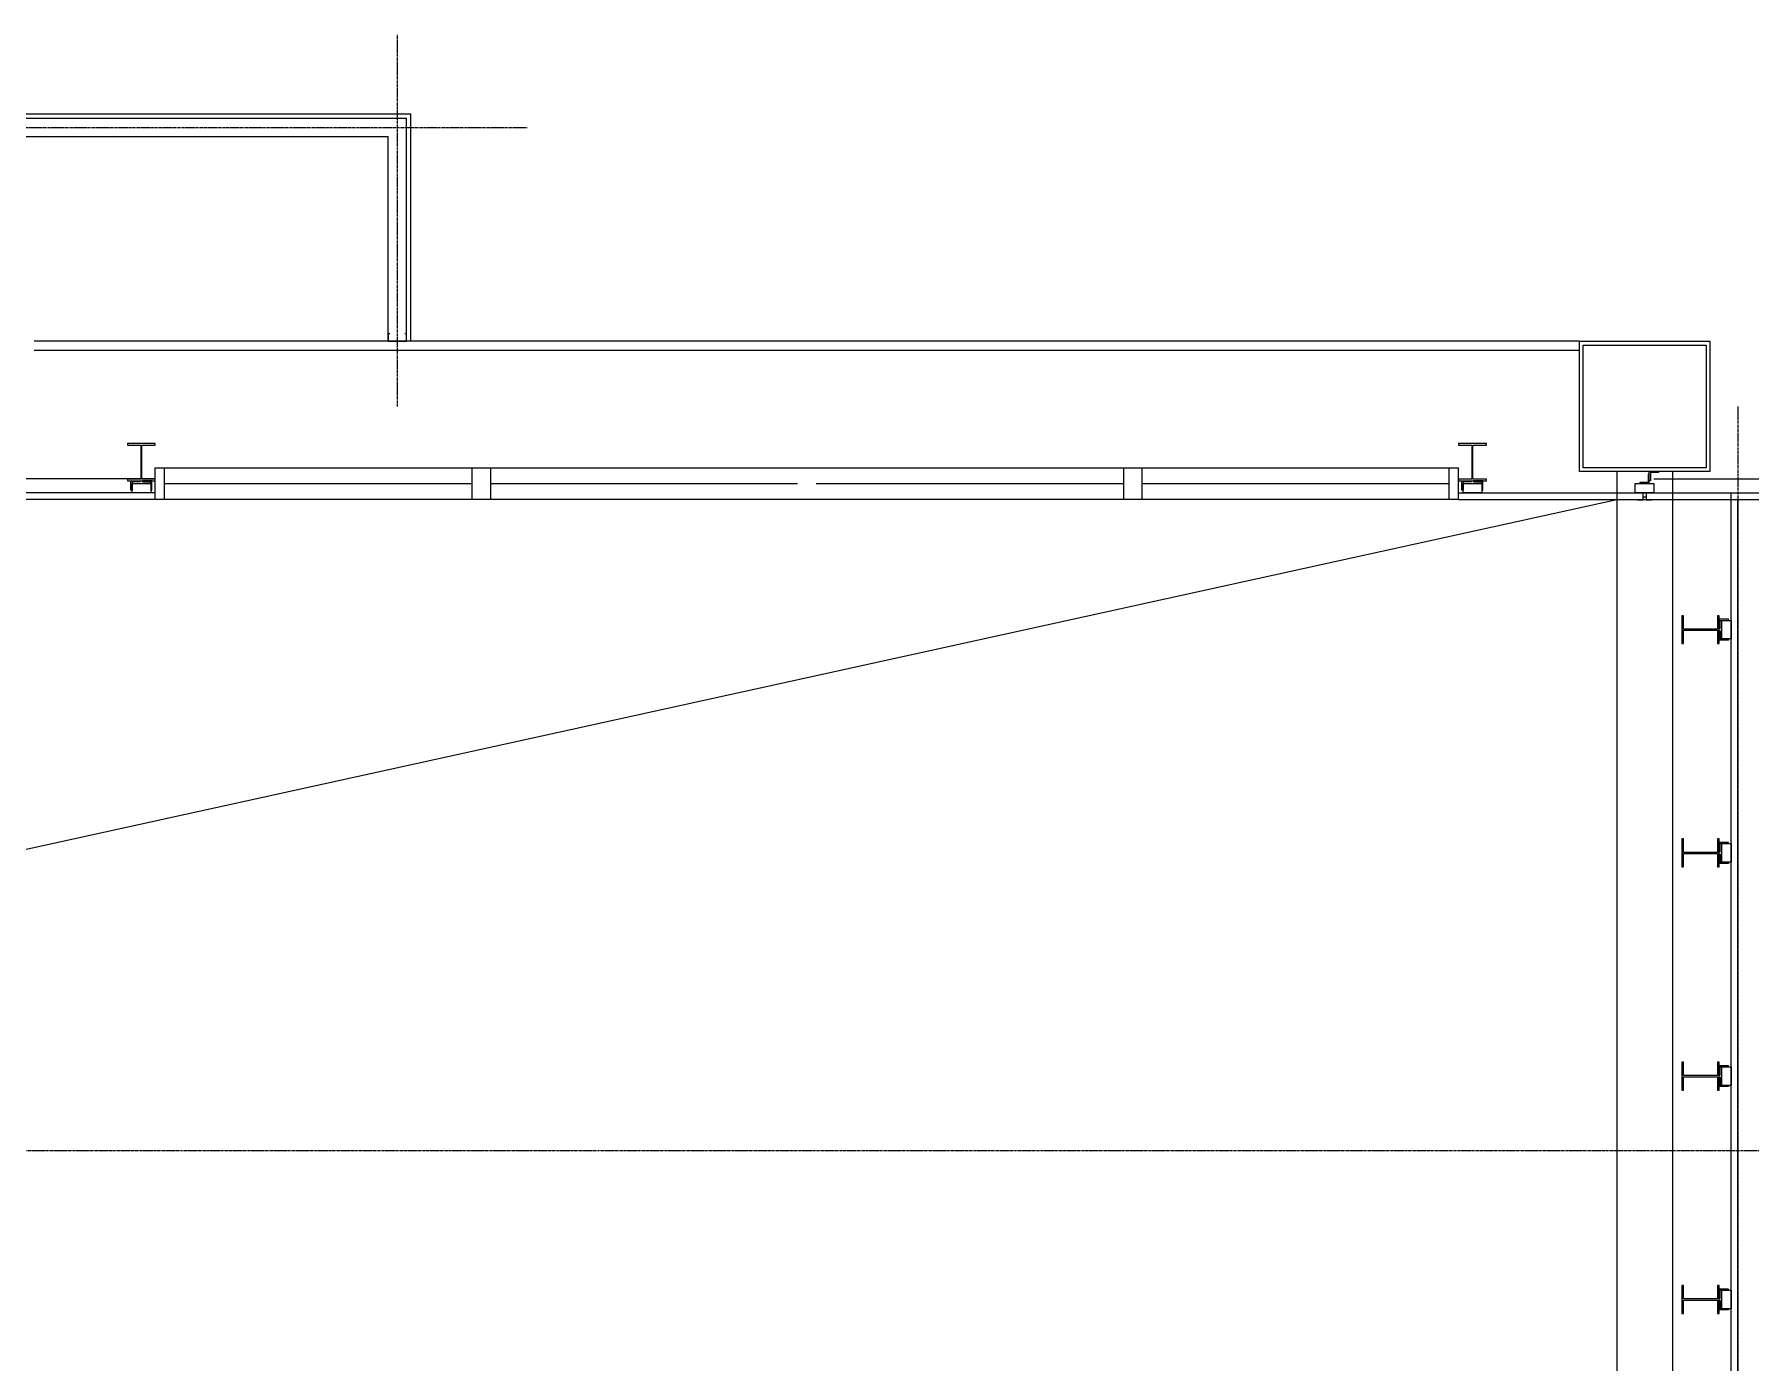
# Model space of a CAD drawing. Extents: x 225000 to 2157367, y 208400 to 840900.
# Drawn here: x 499276 to 508495, y 376063 to 383202 of the extents above; entities that cross this region are included whole.
import ezdxf

# ---------------------------------------------------------------- set-up
doc = ezdxf.new("R2010")
doc.units = 0
doc.header["$LTSCALE"] = 10
doc.linetypes.add('Data Center Layout_L20$0$CENTER', pattern=[2, 1.25, -0.25, 0.25, -0.25])
for name, color, linetype, lineweight in [('Data Center Layout_L20$0$ARC', 252, 'Continuous', 0), ('Data Center Layout_L20$0$K-SIN', 252, 'Data Center Layout_L20$0$CENTER', 9), ('Data Center Layout_L20$0$SUGATA3', 252, 'Continuous', 0)]:
    doc.layers.add(name, color=color, linetype=linetype, lineweight=lineweight)

# ---------------------------------------------------------------- blocks, each defined once
blk = doc.blocks.new('Data Center Layout_L20')
at = {"layer": 'Data Center Layout_L20$0$ARC'}
for p, q in [((498475.59, 182774.31), (501297.59, 182774.31)), ((498500.59, 182752.31), (501275.59, 182752.31)), ((501275.59, 181552.31), (501275.59, 182752.31)), ((501297.59, 181552.31), (501297.59, 182774.31)), ((499925.59, 180872.31), (506925.59, 180872.31)), ((499925.59, 180702.31), (499925.59, 180872.31)), ((499975.59, 180702.31), (499975.59, 180872.31)), ((501625.59, 180872.31), (501625.59, 180702.31)), ((501725.59, 180872.31), (501725.59, 180702.31)), ((505125.59, 180872.31), (505125.59, 180702.31)), ((505225.59, 180872.31), (505225.59, 180702.31)), ((506875.59, 180702.31), (506875.59, 180872.31)), ((506925.59, 180702.31), (506925.59, 180872.31)), ((507775.59, 180852.31), (507775.59, 173552.31)), ((508075.59, 180852.31), (508075.59, 173552.31)), ((499925.59, 180737.31), (472395.59, 180737.31)), ((499975.59, 180787.31), (501625.59, 180787.31)), ((501725.59, 180787.31), (503375.59, 180787.31)), ((503475.59, 180787.31), (505125.59, 180787.31)), ((505225.59, 180787.31), (506875.59, 180787.31)), ((506925.59, 180737.31), (510885.59, 180737.31)), ((508390.12, 171987.31), (508390.12, 180737.31)), ((499925.59, 180702.31), (472395.59, 180702.31)), ((475275.59, 173552.31), (507775.59, 180702.31)), ((506925.59, 180702.31), (499925.59, 180702.31)), ((506925.59, 180702.31), (510885.59, 180702.31)), ((508425.59, 171952.31), (508425.59, 180702.31))]:
    blk.add_line(p, q, dxfattribs=at)
at = {"layer": 'Data Center Layout_L20$0$ARC', "linetype": 'Continuous'}
for p, q in [((507575.59, 181552.31), (499275.59, 181552.31)), ((507575.59, 181502.31), (499275.59, 181502.31))]:
    blk.add_line(p, q, dxfattribs=at)
at = {"layer": 'Data Center Layout_L20$0$ARC'}
for points in [[(501185.59, 181592.31), (501175.59, 181592.31), (501175.59, 181552.31), (501275.59, 181552.31), (501275.59, 181592.31), (501265.59, 181592.31)], [(507888.09, 180700.31), (507918.09, 180700.31), (507918.09, 180716.31), (507933.09, 180716.31), (507933.09, 180700.31), (507963.09, 180700.31)]]:
    blk.add_lwpolyline(points, dxfattribs=at)
for points in [[(507575.59, 180852.31), (507575.59, 181552.31), (508275.59, 181552.31), (508275.59, 180852.31)], [(507595.59, 180872.31), (507595.59, 181532.31), (508255.59, 181532.31), (508255.59, 180872.31)], [(499775.59, 180802.31), (499925.59, 180802.31), (499925.59, 180811.31), (499853.59, 180811.31), (499853.59, 180993.31), (499925.59, 180993.31), (499925.59, 181002.31), (499775.59, 181002.31), (499775.59, 180993.31), (499847.59, 180993.31), (499847.59, 180811.31), (499775.59, 180811.31)], [(506925.59, 180802.31), (507075.59, 180802.31), (507075.59, 180811.31), (507003.59, 180811.31), (507003.59, 180993.31), (507075.59, 180993.31), (507075.59, 181002.31), (506925.59, 181002.31), (506925.59, 180993.31), (506997.59, 180993.31), (506997.59, 180811.31), (506925.59, 180811.31)], [(499794.59, 180752.31), (499794.59, 180802.31), (499844.59, 180802.31), (499844.59, 180796.31), (499800.59, 180796.31), (499800.59, 180752.31)], [(499906.59, 180752.31), (499906.59, 180802.31), (499856.59, 180802.31), (499856.59, 180796.31), (499900.59, 180796.31), (499900.59, 180752.31)], [(506944.59, 180752.31), (506944.59, 180802.31), (506994.59, 180802.31), (506994.59, 180796.31), (506950.59, 180796.31), (506950.59, 180752.31)], [(507056.59, 180752.31), (507056.59, 180802.31), (507006.59, 180802.31), (507006.59, 180796.31), (507050.59, 180796.31), (507050.59, 180752.31)], [(507900.59, 180787.31), (507950.59, 180787.31), (507950.59, 180837.31), (507944.59, 180837.31), (507944.59, 180793.31), (507900.59, 180793.31)], [(507950.59, 180802.31), (507950.59, 180852.31), (508000.59, 180852.31), (508000.59, 180846.31), (507956.59, 180846.31), (507956.59, 180802.31)], [(499800.59, 180787.31), (499900.59, 180787.31), (499900.59, 180737.31), (499800.59, 180737.31)], [(506950.59, 180787.31), (507050.59, 180787.31), (507050.59, 180737.31), (506950.59, 180737.31)], [(507875.59, 180787.31), (507975.59, 180787.31), (507975.59, 180737.31), (507875.59, 180737.31)], [(507915.59, 180702.31), (507935.59, 180702.31), (507935.59, 180737.31), (507915.59, 180737.31)], [(508325.59, 179927.31), (508325.59, 180077.31), (508316.59, 180077.31), (508316.59, 180005.31), (508134.59, 180005.31), (508134.59, 180077.31), (508125.59, 180077.31), (508125.59, 179927.31), (508134.59, 179927.31), (508134.59, 179999.31), (508316.59, 179999.31), (508316.59, 179927.31)], [(508375.59, 180058.31), (508325.59, 180058.31), (508325.59, 180008.31), (508331.59, 180008.31), (508331.59, 180052.31), (508375.59, 180052.31)], [(508375.59, 179946.31), (508325.59, 179946.31), (508325.59, 179996.31), (508331.59, 179996.31), (508331.59, 179952.31), (508375.59, 179952.31)], [(508340.59, 179952.31), (508340.59, 180052.31), (508390.59, 180052.31), (508390.59, 179952.31)], [(508325.59, 178727.31), (508325.59, 178877.31), (508316.59, 178877.31), (508316.59, 178805.31), (508134.59, 178805.31), (508134.59, 178877.31), (508125.59, 178877.31), (508125.59, 178727.31), (508134.59, 178727.31), (508134.59, 178799.31), (508316.59, 178799.31), (508316.59, 178727.31)], [(508375.59, 178858.31), (508325.59, 178858.31), (508325.59, 178808.31), (508331.59, 178808.31), (508331.59, 178852.31), (508375.59, 178852.31)], [(508375.59, 178746.31), (508325.59, 178746.31), (508325.59, 178796.31), (508331.59, 178796.31), (508331.59, 178752.31), (508375.59, 178752.31)], [(508340.59, 178752.31), (508340.59, 178852.31), (508390.59, 178852.31), (508390.59, 178752.31)], [(508325.59, 177527.31), (508325.59, 177677.31), (508316.59, 177677.31), (508316.59, 177605.31), (508134.59, 177605.31), (508134.59, 177677.31), (508125.59, 177677.31), (508125.59, 177527.31), (508134.59, 177527.31), (508134.59, 177599.31), (508316.59, 177599.31), (508316.59, 177527.31)], [(508375.59, 177658.31), (508325.59, 177658.31), (508325.59, 177608.31), (508331.59, 177608.31), (508331.59, 177652.31), (508375.59, 177652.31)], [(508375.59, 177546.31), (508325.59, 177546.31), (508325.59, 177596.31), (508331.59, 177596.31), (508331.59, 177552.31), (508375.59, 177552.31)], [(508340.59, 177552.31), (508340.59, 177652.31), (508390.59, 177652.31), (508390.59, 177552.31)], [(508325.59, 176327.31), (508325.59, 176477.31), (508316.59, 176477.31), (508316.59, 176405.31), (508134.59, 176405.31), (508134.59, 176477.31), (508125.59, 176477.31), (508125.59, 176327.31), (508134.59, 176327.31), (508134.59, 176399.31), (508316.59, 176399.31), (508316.59, 176327.31)], [(508375.59, 176458.31), (508325.59, 176458.31), (508325.59, 176408.31), (508331.59, 176408.31), (508331.59, 176452.31), (508375.59, 176452.31)], [(508375.59, 176346.31), (508325.59, 176346.31), (508325.59, 176396.31), (508331.59, 176396.31), (508331.59, 176352.31), (508375.59, 176352.31)], [(508340.59, 176352.31), (508340.59, 176452.31), (508390.59, 176452.31), (508390.59, 176352.31)]]:
    blk.add_lwpolyline(points, close=True, dxfattribs=at)
at = {"layer": 'Data Center Layout_L20$0$K-SIN'}
for p, q in [((501225.59, 181202.31), (501225.59, 183202.31)), ((497925.59, 182702.31), (501925.59, 182702.31)), ((508425.59, 181202.31), (508425.59, 159678.25)), ((267679.92, 177202.31), (546925.59, 177202.31))]:
    blk.add_line(p, q, dxfattribs=at)
at = {"layer": 'Data Center Layout_L20$0$SUGATA3'}
for p, q in [((498625.59, 182652.31), (501175.59, 182652.31)), ((501175.59, 181552.31), (501175.59, 182652.31)), ((499925.59, 180812.31), (489275.59, 180812.31)), ((507975.59, 180812.31), (510735.59, 180812.31))]:
    blk.add_line(p, q, dxfattribs=at)

msp = doc.modelspace()

# ---------------------------------------------------------------- block references
msp.add_blockref('Data Center Layout_L20', (0, 200000))

doc.saveas('drawing.dxf')
